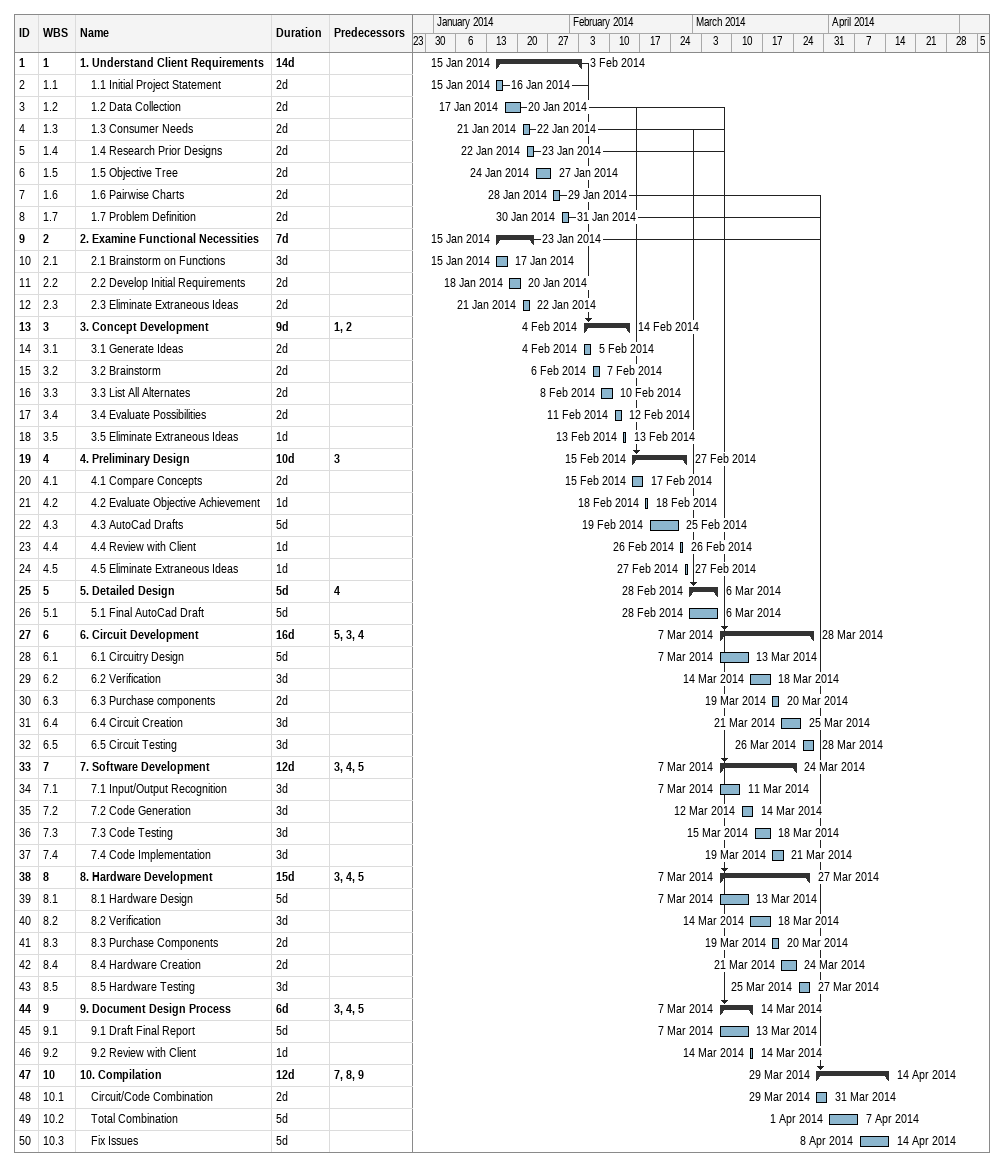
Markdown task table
| ID | WBS | Task | Duration | Start | Finish | Predecessors |
|---|---|---|---|---|---|---|
| 1 | 1 | **1. Understand Client Requirements** | 14d | 2014-01-15 | 2014-02-03 |  |
| 2 | 1.1 | 1.1 Initial Project Statement | 2d | 2014-01-15 | 2014-01-16 |  |
| 3 | 1.2 | 1.2 Data Collection | 2d | 2014-01-17 | 2014-01-20 |  |
| 4 | 1.3 | 1.3 Consumer Needs | 2d | 2014-01-21 | 2014-01-22 |  |
| 5 | 1.4 | 1.4 Research Prior Designs | 2d | 2014-01-22 | 2014-01-23 |  |
| 6 | 1.5 | 1.5 Objective Tree | 2d | 2014-01-24 | 2014-01-27 |  |
| 7 | 1.6 | 1.6 Pairwise Charts | 2d | 2014-01-28 | 2014-01-29 |  |
| 8 | 1.7 | 1.7 Problem Definition | 2d | 2014-01-30 | 2014-01-31 |  |
| 9 | 2 | **2. Examine Functional Necessities** | 7d | 2014-01-15 | 2014-01-23 |  |
| 10 | 2.1 | 2.1 Brainstorm on Functions | 3d | 2014-01-15 | 2014-01-17 |  |
| 11 | 2.2 | 2.2 Develop Initial Requirements | 2d | 2014-01-18 | 2014-01-20 |  |
| 12 | 2.3 | 2.3 Eliminate Extraneous Ideas | 2d | 2014-01-21 | 2014-01-22 |  |
| 13 | 3 | **3. Concept Development** | 9d | 2014-02-04 | 2014-02-14 | 1, 2 |
| 14 | 3.1 | 3.1 Generate Ideas | 2d | 2014-02-04 | 2014-02-05 |  |
| 15 | 3.2 | 3.2 Brainstorm | 2d | 2014-02-06 | 2014-02-07 |  |
| 16 | 3.3 | 3.3 List All Alternates | 2d | 2014-02-08 | 2014-02-10 |  |
| 17 | 3.4 | 3.4 Evaluate Possibilities | 2d | 2014-02-11 | 2014-02-12 |  |
| 18 | 3.5 | 3.5 Eliminate Extraneous Ideas | 1d | 2014-02-13 | 2014-02-13 |  |
| 19 | 4 | **4. Preliminary Design** | 10d | 2014-02-15 | 2014-02-27 | 3 |
| 20 | 4.1 | 4.1 Compare Concepts | 2d | 2014-02-15 | 2014-02-17 |  |
| 21 | 4.2 | 4.2 Evaluate Objective Achievement | 1d | 2014-02-18 | 2014-02-18 |  |
| 22 | 4.3 | 4.3 AutoCad Drafts | 5d | 2014-02-19 | 2014-02-25 |  |
| 23 | 4.4 | 4.4 Review with Client | 1d | 2014-02-26 | 2014-02-26 |  |
| 24 | 4.5 | 4.5 Eliminate Extraneous Ideas | 1d | 2014-02-27 | 2014-02-27 |  |
| 25 | 5 | **5. Detailed Design** | 5d | 2014-02-28 | 2014-03-06 | 4 |
| 26 | 5.1 | 5.1 Final AutoCad Draft | 5d | 2014-02-28 | 2014-03-06 |  |
| 27 | 6 | **6. Circuit Development** | 16d | 2014-03-07 | 2014-03-28 | 5, 3, 4 |
| 28 | 6.1 | 6.1 Circuitry Design | 5d | 2014-03-07 | 2014-03-13 |  |
| 29 | 6.2 | 6.2 Verification | 3d | 2014-03-14 | 2014-03-18 |  |
| 30 | 6.3 | 6.3 Purchase components | 2d | 2014-03-19 | 2014-03-20 |  |
| 31 | 6.4 | 6.4 Circuit Creation | 3d | 2014-03-21 | 2014-03-25 |  |
| 32 | 6.5 | 6.5 Circuit Testing | 3d | 2014-03-26 | 2014-03-28 |  |
| 33 | 7 | **7. Software Development** | 12d | 2014-03-07 | 2014-03-24 | 3, 4, 5 |
| 34 | 7.1 | 7.1 Input/Output Recognition | 3d | 2014-03-07 | 2014-03-11 |  |
| 35 | 7.2 | 7.2 Code Generation | 3d | 2014-03-12 | 2014-03-14 |  |
| 36 | 7.3 | 7.3 Code Testing | 3d | 2014-03-15 | 2014-03-18 |  |
| 37 | 7.4 | 7.4 Code Implementation | 3d | 2014-03-19 | 2014-03-21 |  |
| 38 | 8 | **8. Hardware Development** | 15d | 2014-03-07 | 2014-03-27 | 3, 4, 5 |
| 39 | 8.1 | 8.1 Hardware Design | 5d | 2014-03-07 | 2014-03-13 |  |
| 40 | 8.2 | 8.2 Verification | 3d | 2014-03-14 | 2014-03-18 |  |
| 41 | 8.3 | 8.3 Purchase Components | 2d | 2014-03-19 | 2014-03-20 |  |
| 42 | 8.4 | 8.4 Hardware Creation | 2d | 2014-03-21 | 2014-03-24 |  |
| 43 | 8.5 | 8.5 Hardware Testing | 3d | 2014-03-25 | 2014-03-27 |  |
| 44 | 9 | **9. Document Design Process** | 6d | 2014-03-07 | 2014-03-14 | 3, 4, 5 |
| 45 | 9.1 | 9.1 Draft Final Report | 5d | 2014-03-07 | 2014-03-13 |  |
| 46 | 9.2 | 9.2 Review with Client | 1d | 2014-03-14 | 2014-03-14 |  |
| 47 | 10 | **10. Compilation** | 12d | 2014-03-29 | 2014-04-14 | 7, 8, 9 |
| 48 | 10.1 | Circuit/Code Combination | 2d | 2014-03-29 | 2014-03-31 |  |
| 49 | 10.2 | Total Combination | 5d | 2014-04-01 | 2014-04-07 |  |
| 50 | 10.3 | Fix Issues | 5d | 2014-04-08 | 2014-04-14 |  |
